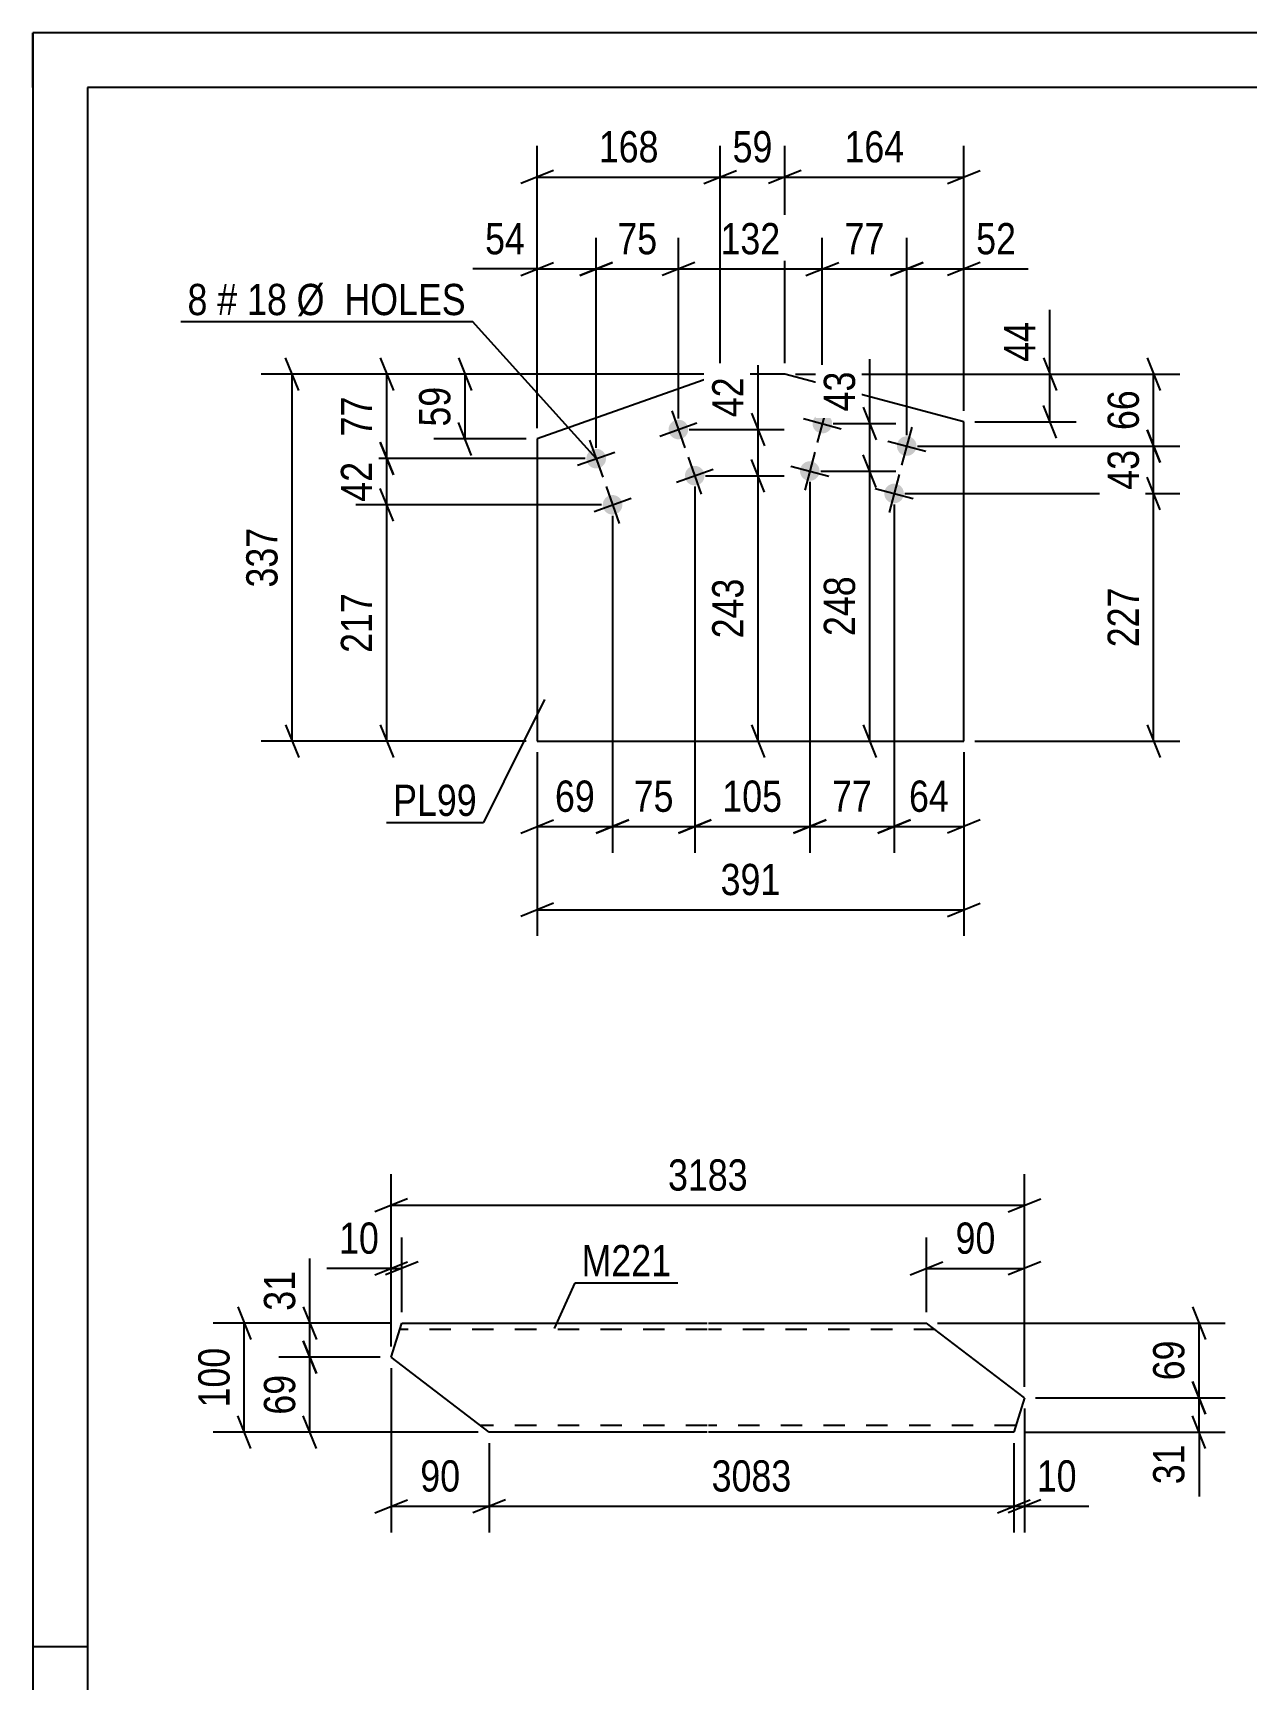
# Model space of a CAD drawing. Header units: millimetres. Extents: x 0 to 420, y 0 to 297.
# Drawn here: x 0 to 111.3, y 146 to 297 of the extents above; entities that cross this region are included whole.
import ezdxf

# ---------------------------------------------------------------- set-up
doc = ezdxf.new("R2010")
doc.units = ezdxf.units.MM
doc.linetypes.add('DXK_LINE_DOT2', pattern=[3.9198, 1.9599, -1.9599])
doc.styles.add('Arial Narrow', font='ARIALN.TTF', dxfattribs={"height": 0.2})

# ---------------------------------------------------------------- blocks, each defined once
blk = doc.blocks.new('Unknown-122572341-1115')
at = {"color": 5, "linetype": 'Continuous'}
for p, q in [((420, 297), (0, 297)), ((0, 297), (0, 0)), ((0, 292), (0, 297)), ((415, 292), (5, 292)), ((5, 292), (5, 5)), ((5, 149), (0, 149))]:
    blk.add_line(p, q, dxfattribs=at)
blk = doc.blocks.new('Part-122572341-1224 - 1206')
at = {"color": 2, "linetype": 'Continuous'}
for p, q in [((32.86, 175.54), (33.84, 178.68)), ((33.84, 178.68), (61.85, 178.68)), ((61.95, 178.68), (81.95, 178.68)), ((90.95, 171.83), (81.95, 178.68)), ((41.85, 168.68), (32.86, 175.54)), ((90.95, 171.83), (89.97, 168.68)), ((61.85, 168.68), (41.85, 168.68)), ((89.97, 168.68), (61.95, 168.68))]:
    blk.add_line(p, q, dxfattribs=at)
at = {"color": 7, "linetype": 'DXK_LINE_DOT2'}
for p, q in [((61.85, 178.08), (33.65, 178.08)), ((82.74, 178.08), (61.95, 178.08)), ((61.85, 169.28), (41.07, 169.28)), ((90.15, 169.28), (61.95, 169.28))]:
    blk.add_line(p, q, dxfattribs=at)
blk = doc.blocks.new('Bolt-122572341-2563 - 2529')
at = {"linetype": 'Continuous'}
for points in [[(73.27, 260.94, -1), (71.53, 261.4, -1)], [(81.01, 258.88, -1), (79.27, 259.34, -1)], [(72.12, 256.59, -1), (70.38, 257.05, -1)], [(79.85, 254.53, -1), (78.11, 254.99, -1)]]:
    blk.add_hatch(color=1, dxfattribs=at).paths.add_polyline_path(points)
at = {"color": 1, "linetype": 'Continuous'}
for p, q in [((72.87, 262.91), (71.94, 259.43)), ((70.66, 261.63), (74.14, 260.7)), ((80.6, 260.85), (79.67, 257.37)), ((71.71, 258.56), (70.79, 255.08)), ((78.4, 259.57), (81.88, 258.65)), ((69.51, 257.28), (72.99, 256.36)), ((77.24, 255.23), (80.72, 254.3)), ((79.44, 256.5), (78.52, 253.02))]:
    blk.add_line(p, q, dxfattribs=at)
blk = doc.blocks.new('Bolt-122572341-2568 - 2529')
at = {"linetype": 'Continuous'}
for points in [[(60.05, 260.93, -1), (58.35, 260.33, -1)], [(52.51, 258.26, -1), (50.81, 257.66, -1)], [(61.55, 256.69, -1), (59.85, 256.09, -1)], [(54.01, 254.02, -1), (52.31, 253.42, -1)]]:
    blk.add_hatch(color=1, dxfattribs=at).paths.add_polyline_path(points)
at = {"color": 1, "linetype": 'Continuous'}
for p, q in [((57.5, 260.03), (60.9, 261.23)), ((58.6, 262.33), (59.8, 258.94)), ((49.96, 257.36), (53.36, 258.56)), ((51.06, 259.66), (52.26, 256.26)), ((59.01, 255.79), (62.4, 256.99)), ((60.1, 258.09), (61.3, 254.69)), ((52.56, 255.41), (53.76, 252.02)), ((51.47, 253.12), (54.86, 254.32))]:
    blk.add_line(p, q, dxfattribs=at)
blk = doc.blocks.new('Part-122572341-2583 - 2529')
at = {"color": 2, "linetype": 'Continuous'}
for p, q in [((63.04, 265.71), (46.25, 259.76)), ((68.95, 265.71), (63.04, 265.71)), ((85.38, 261.34), (68.95, 265.71)), ((85.38, 232.05), (85.38, 261.34)), ((46.25, 259.76), (46.25, 232.05)), ((46.25, 232.05), (85.38, 232.05))]:
    blk.add_line(p, q, dxfattribs=at)
blk = doc.blocks.new('StraightDimension-122572341-1341 - 1206')
at = {"color": 7, "linetype": 'Continuous'}
for p, q in [((106.35, 173.33), (107.55, 170.33)), ((91.95, 171.83), (109.35, 171.83)), ((106.95, 168.68), (106.95, 171.83)), ((107.55, 167.18), (106.35, 170.18)), ((90.97, 168.68), (109.35, 168.68))]:
    blk.add_line(p, q, dxfattribs=at)
at = {"color": 0}
blk.add_wipeout([(106.2, 168.16), (102, 168.16), (102, 163.3), (106.2, 163.3)], dxfattribs=at)
at = {"color": 7, "linetype": 'Continuous'}
blk.add_line((106.95, 168.68), (106.95, 162.78), dxfattribs=at)
blk.add_line((106.95, 168.68), (106.95, 162.78), dxfattribs=at)
at = {"color": 3, "style": 'Arial Narrow'}
blk.add_text('31', height=2.863, rotation=90.0002, dxfattribs=at).set_placement((105.6, 163.9))
blk = doc.blocks.new('StraightDimension-122572341-1371 - 1206')
at = {"color": 7, "linetype": 'Continuous'}
for p, q in [((32.86, 176.54), (32.86, 186.54)), ((33.84, 179.68), (33.84, 186.54)), ((31.36, 183.09), (34.36, 184.29)), ((35.34, 184.29), (32.34, 183.09)), ((32.86, 183.69), (33.84, 183.69))]:
    blk.add_line(p, q, dxfattribs=at)
at = {"color": 0}
blk.add_wipeout([(32.33, 184.44), (32.33, 188.64), (27.48, 188.64), (27.48, 184.44)], dxfattribs=at)
at = {"color": 7, "linetype": 'Continuous'}
blk.add_line((32.86, 183.69), (26.95, 183.69), dxfattribs=at)
blk.add_line((32.86, 183.69), (26.95, 183.69), dxfattribs=at)
at = {"color": 3, "style": 'Arial Narrow'}
blk.add_text('10', height=2.863, dxfattribs=at).set_placement((28.08, 185.04))
blk = doc.blocks.new('StraightDimension-122572341-1228 - 1206')
at = {"color": 7, "linetype": 'Continuous'}
for p, q in [((32.86, 176.54), (32.86, 192.33)), ((90.95, 172.83), (90.95, 192.33)), ((34.36, 190.08), (31.36, 188.88)), ((32.86, 189.48), (90.95, 189.48)), ((89.45, 188.88), (92.45, 190.08))]:
    blk.add_line(p, q, dxfattribs=at)
at = {"color": 0}
blk.add_wipeout([(66.16, 190.23), (66.16, 194.43), (57.65, 194.43), (57.65, 190.23)], dxfattribs=at)
at = {"color": 3, "style": 'Arial Narrow'}
blk.add_text('3183', height=2.863, dxfattribs=at).set_placement((58.25, 190.83))
blk = doc.blocks.new('StraightDimension-122572341-1265 - 1206')
at = {"color": 7, "linetype": 'Continuous'}
for p, q in [((24.8, 177.04), (26, 174.04)), ((31.86, 175.54), (22.55, 175.54)), ((25.4, 168.68), (25.4, 175.54)), ((26, 167.18), (24.8, 170.18)), ((40.85, 168.68), (22.55, 168.68))]:
    blk.add_line(p, q, dxfattribs=at)
at = {"color": 0}
blk.add_wipeout([(24.65, 174.54), (20.45, 174.54), (20.45, 169.68), (24.65, 169.68)], dxfattribs=at)
at = {"color": 3, "style": 'Arial Narrow'}
blk.add_text('69', height=2.863, rotation=90.0002, dxfattribs=at).set_placement((24.05, 170.28))
blk = doc.blocks.new('StraightDimension-122572341-1286 - 1206')
at = {"color": 7, "linetype": 'Continuous'}
for p, q in [((24.8, 180.18), (26, 177.18)), ((32.84, 178.68), (22.55, 178.68)), ((25.4, 175.54), (25.4, 178.68)), ((26, 174.04), (24.8, 177.04)), ((31.86, 175.54), (22.55, 175.54))]:
    blk.add_line(p, q, dxfattribs=at)
at = {"color": 0}
blk.add_wipeout([(24.65, 184.06), (20.45, 184.06), (20.45, 179.21), (24.65, 179.21)], dxfattribs=at)
at = {"color": 7, "linetype": 'Continuous'}
blk.add_line((25.4, 178.68), (25.4, 184.59), dxfattribs=at)
blk.add_line((25.4, 178.68), (25.4, 184.59), dxfattribs=at)
at = {"color": 3, "style": 'Arial Narrow'}
blk.add_text('31', height=2.863, rotation=90.0002, dxfattribs=at).set_placement((24.05, 179.81))
blk = doc.blocks.new('StraightDimension-122572341-1313 - 1206')
at = {"color": 7, "linetype": 'Continuous'}
for p, q in [((106.35, 180.18), (107.55, 177.18)), ((82.95, 178.68), (109.35, 178.68)), ((106.95, 171.83), (106.95, 178.68)), ((107.55, 170.33), (106.35, 173.33)), ((91.95, 171.83), (109.35, 171.83))]:
    blk.add_line(p, q, dxfattribs=at)
at = {"color": 0}
blk.add_wipeout([(106.2, 177.68), (102, 177.68), (102, 172.83), (106.2, 172.83)], dxfattribs=at)
at = {"color": 3, "style": 'Arial Narrow'}
blk.add_text('69', height=2.863, rotation=90.0002, dxfattribs=at).set_placement((105.6, 173.43))
blk = doc.blocks.new('StraightDimension-122572341-1398 - 1206')
at = {"color": 7, "linetype": 'Continuous'}
for p, q in [((81.95, 179.68), (81.95, 186.54)), ((90.95, 172.83), (90.95, 186.54)), ((80.45, 183.09), (83.45, 184.29)), ((92.45, 184.29), (89.45, 183.09)), ((81.95, 183.69), (90.95, 183.69))]:
    blk.add_line(p, q, dxfattribs=at)
at = {"color": 0}
blk.add_wipeout([(88.88, 184.44), (88.88, 188.64), (84.02, 188.64), (84.02, 184.44)], dxfattribs=at)
at = {"color": 3, "style": 'Arial Narrow'}
blk.add_text('90', height=2.863, dxfattribs=at).set_placement((84.62, 185.04))
blk = doc.blocks.new('StraightDimension-122572341-1423 - 1206')
at = {"color": 7, "linetype": 'Continuous'}
for p, q in [((90.95, 170.83), (90.95, 159.48)), ((89.97, 167.68), (89.97, 159.48)), ((88.47, 161.28), (91.47, 162.48)), ((92.45, 162.48), (89.45, 161.28)), ((89.97, 161.88), (90.95, 161.88))]:
    blk.add_line(p, q, dxfattribs=at)
at = {"color": 0}
blk.add_wipeout([(96.33, 162.63), (96.33, 166.83), (91.47, 166.83), (91.47, 162.63)], dxfattribs=at)
at = {"color": 7, "linetype": 'Continuous'}
blk.add_line((90.95, 161.88), (96.85, 161.88), dxfattribs=at)
blk.add_line((90.95, 161.88), (96.85, 161.88), dxfattribs=at)
at = {"color": 3, "style": 'Arial Narrow'}
blk.add_text('10', height=2.863, dxfattribs=at).set_placement((92.07, 163.23))
blk = doc.blocks.new('StraightDimension-122572341-1451 - 1206')
at = {"color": 7, "linetype": 'Continuous'}
for p, q in [((41.85, 167.68), (41.85, 159.48)), ((89.97, 167.68), (89.97, 159.48)), ((43.35, 162.48), (40.35, 161.28)), ((41.85, 161.88), (89.97, 161.88)), ((88.47, 161.28), (91.47, 162.48))]:
    blk.add_line(p, q, dxfattribs=at)
at = {"color": 0}
blk.add_wipeout([(70.17, 162.63), (70.17, 166.83), (61.65, 166.83), (61.65, 162.63)], dxfattribs=at)
at = {"color": 3, "style": 'Arial Narrow'}
blk.add_text('3083', height=2.863, dxfattribs=at).set_placement((62.25, 163.23))
blk = doc.blocks.new('StraightDimension-122572341-1472 - 1206')
at = {"color": 7, "linetype": 'Continuous'}
for p, q in [((32.86, 174.54), (32.86, 159.48)), ((41.85, 167.68), (41.85, 159.48)), ((31.36, 161.28), (34.36, 162.48)), ((32.86, 161.88), (41.85, 161.88)), ((43.35, 162.48), (40.35, 161.28))]:
    blk.add_line(p, q, dxfattribs=at)
at = {"color": 0}
blk.add_wipeout([(39.78, 162.63), (39.78, 166.83), (34.93, 166.83), (34.93, 162.63)], dxfattribs=at)
at = {"color": 3, "style": 'Arial Narrow'}
blk.add_text('90', height=2.863, dxfattribs=at).set_placement((35.53, 163.23))
blk = doc.blocks.new('StraightDimension-122572341-1491 - 1206')
at = {"color": 7, "linetype": 'Continuous'}
for p, q in [((18.78, 180.18), (19.98, 177.18)), ((32.84, 178.68), (16.53, 178.68)), ((19.38, 168.68), (19.38, 178.68)), ((19.98, 167.18), (18.78, 170.18)), ((40.85, 168.68), (16.53, 168.68))]:
    blk.add_line(p, q, dxfattribs=at)
at = {"color": 0}
blk.add_wipeout([(18.63, 177.02), (14.43, 177.02), (14.43, 170.34), (18.63, 170.34)], dxfattribs=at)
at = {"color": 3, "style": 'Arial Narrow'}
blk.add_text('100', height=2.863, rotation=90.0002, dxfattribs=at).set_placement((18.03, 170.94))
blk = doc.blocks.new('StraightDimension-122572341-2594 - 2529')
at = {"color": 7, "linetype": 'Continuous'}
for p, q in [((103.38, 253.26), (102.18, 256.26)), ((79.98, 254.76), (105.18, 254.76)), ((102.78, 232.05), (102.78, 254.76)), ((102.18, 233.55), (103.38, 230.55)), ((86.38, 232.05), (105.18, 232.05))]:
    blk.add_line(p, q, dxfattribs=at)
at = {"color": 0}
blk.add_wipeout([(102.03, 246.75), (97.83, 246.75), (97.83, 240.06), (102.03, 240.06)], dxfattribs=at)
at = {"color": 3, "style": 'Arial Narrow'}
blk.add_text('227', height=2.863, rotation=90.0002, dxfattribs=at).set_placement((101.43, 240.66))
blk = doc.blocks.new('StraightDimension-122572341-2600 - 2529')
at = {"color": 7, "linetype": 'Continuous'}
for p, q in [((102.18, 260.61), (103.38, 257.61)), ((81.14, 259.11), (105.18, 259.11)), ((102.78, 254.76), (102.78, 259.11)), ((103.38, 253.26), (102.18, 256.26)), ((79.98, 254.76), (105.18, 254.76))]:
    blk.add_line(p, q, dxfattribs=at)
at = {"color": 0}
blk.add_wipeout([(102.03, 259.37), (97.83, 259.37), (97.83, 254.51), (102.03, 254.51)], dxfattribs=at)
at = {"color": 3, "style": 'Arial Narrow'}
blk.add_text('43', height=2.863, rotation=90.0002, dxfattribs=at).set_placement((101.43, 255.11))
blk = doc.blocks.new('StraightDimension-122572341-2760 - 2529')
at = {"color": 7, "linetype": 'Continuous'}
for p, q in [((60.7, 255.39), (60.7, 221.82)), ((53.16, 252.72), (53.16, 221.82)), ((51.66, 223.62), (54.66, 224.82)), ((53.16, 224.22), (60.7, 224.22)), ((62.2, 224.82), (59.2, 223.62))]:
    blk.add_line(p, q, dxfattribs=at)
at = {"color": 0}
blk.add_wipeout([(59.36, 224.97), (59.36, 229.17), (54.5, 229.17), (54.5, 224.97)], dxfattribs=at)
at = {"color": 3, "style": 'Arial Narrow'}
blk.add_text('75', height=2.863, dxfattribs=at).set_placement((55.1, 225.57))
blk = doc.blocks.new('StraightDimension-122572341-2585 - 2529')
at = {"color": 7, "linetype": 'Continuous'}
for p, q in [((24.38, 264.21), (23.18, 267.21)), ((62.04, 265.71), (20.93, 265.71)), ((23.78, 232.05), (23.78, 265.71)), ((23.18, 233.55), (24.38, 230.55)), ((45.25, 232.05), (20.93, 232.05))]:
    blk.add_line(p, q, dxfattribs=at)
at = {"color": 0}
blk.add_wipeout([(23.03, 252.22), (18.83, 252.22), (18.83, 245.54), (23.03, 245.54)], dxfattribs=at)
at = {"color": 3, "style": 'Arial Narrow'}
blk.add_text('337', height=2.863, rotation=90.0002, dxfattribs=at).set_placement((22.43, 246.14))
blk = doc.blocks.new('StraightDimension-122572341-2608 - 2529')
at = {"color": 7, "linetype": 'Continuous'}
for p, q in [((102.18, 267.21), (103.38, 264.21)), ((69.95, 265.71), (105.18, 265.71)), ((102.78, 259.11), (102.78, 265.71)), ((103.38, 257.61), (102.18, 260.61)), ((81.14, 259.11), (105.18, 259.11))]:
    blk.add_line(p, q, dxfattribs=at)
at = {"color": 0}
blk.add_wipeout([(102.03, 264.84), (97.83, 264.84), (97.83, 259.98), (102.03, 259.98)], dxfattribs=at)
at = {"color": 3, "style": 'Arial Narrow'}
blk.add_text('66', height=2.863, rotation=90.0002, dxfattribs=at).set_placement((101.43, 260.58))
blk = doc.blocks.new('StraightDimension-122572341-2817 - 2529')
at = {"color": 7, "linetype": 'Continuous'}
for p, q in [((77.35, 255.32), (76.15, 258.32)), ((72.25, 256.82), (79.15, 256.82)), ((76.75, 232.05), (76.75, 256.82)), ((76.15, 233.55), (77.35, 230.55)), ((72.25, 232.05), (79.15, 232.05))]:
    blk.add_line(p, q, dxfattribs=at)
at = {"color": 0}
blk.add_wipeout([(76, 247.78), (71.8, 247.78), (71.8, 241.09), (76, 241.09)], dxfattribs=at)
at = {"color": 3, "style": 'Arial Narrow'}
blk.add_text('248', height=2.863, rotation=90.0002, dxfattribs=at).set_placement((75.4, 241.69))
blk = doc.blocks.new('StraightDimension-122572341-2746 - 2529')
at = {"color": 7, "linetype": 'Continuous'}
for p, q in [((71.25, 255.82), (71.25, 221.82)), ((78.98, 253.76), (78.98, 221.82)), ((69.75, 223.62), (72.75, 224.82)), ((71.25, 224.22), (78.98, 224.22)), ((80.48, 224.82), (77.48, 223.62))]:
    blk.add_line(p, q, dxfattribs=at)
at = {"color": 0}
blk.add_wipeout([(77.54, 224.97), (77.54, 229.17), (72.69, 229.17), (72.69, 224.97)], dxfattribs=at)
at = {"color": 3, "style": 'Arial Narrow'}
blk.add_text('77', height=2.863, dxfattribs=at).set_placement((73.29, 225.57))
blk = doc.blocks.new('StraightDimension-122572341-2618 - 2529')
at = {"color": 7, "linetype": 'Continuous'}
for p, q in [((31.86, 267.21), (33.06, 264.21)), ((62.04, 265.71), (29.61, 265.71)), ((32.46, 257.96), (32.46, 265.71)), ((33.06, 256.46), (31.86, 259.46)), ((50.66, 257.96), (29.61, 257.96))]:
    blk.add_line(p, q, dxfattribs=at)
at = {"color": 0}
blk.add_wipeout([(31.71, 264.26), (27.51, 264.26), (27.51, 259.4), (31.71, 259.4)], dxfattribs=at)
at = {"color": 3, "style": 'Arial Narrow'}
blk.add_text('77', height=2.863, rotation=90.0002, dxfattribs=at).set_placement((31.11, 260))
blk = doc.blocks.new('StraightDimension-122572341-2754 - 2529')
at = {"color": 7, "linetype": 'Continuous'}
for p, q in [((78.98, 253.76), (78.98, 221.82)), ((85.38, 231.05), (85.38, 221.82)), ((77.48, 223.62), (80.48, 224.82)), ((78.98, 224.22), (85.38, 224.22)), ((86.88, 224.82), (83.88, 223.62))]:
    blk.add_line(p, q, dxfattribs=at)
at = {"color": 0}
blk.add_wipeout([(84.61, 224.97), (84.61, 229.17), (79.75, 229.17), (79.75, 224.97)], dxfattribs=at)
at = {"color": 3, "style": 'Arial Narrow'}
blk.add_text('64', height=2.863, dxfattribs=at).set_placement((80.35, 225.57))
blk = doc.blocks.new('StraightDimension-122572341-2626 - 2529')
at = {"color": 7, "linetype": 'Continuous'}
for p, q in [((31.86, 259.46), (33.06, 256.46)), ((50.66, 257.96), (29.61, 257.96)), ((32.46, 253.72), (32.46, 257.96)), ((33.06, 252.22), (31.86, 255.22)), ((52.16, 253.72), (29.61, 253.72))]:
    blk.add_line(p, q, dxfattribs=at)
at = {"color": 0}
blk.add_wipeout([(31.71, 258.27), (27.51, 258.27), (27.51, 253.41), (31.71, 253.41)], dxfattribs=at)
at = {"color": 3, "style": 'Arial Narrow'}
blk.add_text('42', height=2.863, rotation=90.0002, dxfattribs=at).set_placement((31.11, 254.01))
blk = doc.blocks.new('StraightDimension-122572341-2634 - 2529')
at = {"color": 7, "linetype": 'Continuous'}
for p, q in [((33.06, 252.22), (31.86, 255.22)), ((52.16, 253.72), (29.61, 253.72)), ((32.46, 232.05), (32.46, 253.72)), ((31.86, 233.55), (33.06, 230.55)), ((45.25, 232.05), (29.61, 232.05))]:
    blk.add_line(p, q, dxfattribs=at)
at = {"color": 0}
blk.add_wipeout([(31.71, 246.23), (27.51, 246.23), (27.51, 239.54), (31.71, 239.54)], dxfattribs=at)
at = {"color": 3, "style": 'Arial Narrow'}
blk.add_text('217', height=2.863, rotation=90.0002, dxfattribs=at).set_placement((31.11, 240.14))
blk = doc.blocks.new('StraightDimension-122572341-2641 - 2529')
at = {"color": 7, "linetype": 'Continuous'}
for p, q in [((80.14, 260.11), (80.14, 278.2)), ((85.38, 262.34), (85.38, 278.2)), ((78.64, 274.75), (81.64, 275.95)), ((80.14, 275.35), (85.38, 275.35)), ((86.88, 275.95), (83.88, 274.75))]:
    blk.add_line(p, q, dxfattribs=at)
at = {"color": 0}
blk.add_wipeout([(90.77, 276.1), (90.77, 280.3), (85.91, 280.3), (85.91, 276.1)], dxfattribs=at)
at = {"color": 7, "linetype": 'Continuous'}
blk.add_line((85.38, 275.35), (91.29, 275.35), dxfattribs=at)
blk.add_line((85.38, 275.35), (91.29, 275.35), dxfattribs=at)
at = {"color": 3, "style": 'Arial Narrow'}
blk.add_text('52', height=2.863, dxfattribs=at).set_placement((86.51, 276.7))
blk = doc.blocks.new('StraightDimension-122572341-2715 - 2529')
at = {"color": 7, "linetype": 'Continuous'}
for p, q in [((68.95, 266.71), (68.95, 286.63)), ((85.38, 262.34), (85.38, 286.63)), ((70.45, 284.38), (67.45, 283.18)), ((83.88, 283.18), (86.88, 284.38)), ((68.95, 283.78), (85.38, 283.78))]:
    blk.add_line(p, q, dxfattribs=at)
at = {"color": 0}
blk.add_wipeout([(80.51, 284.53), (80.51, 288.73), (73.83, 288.73), (73.83, 284.53)], dxfattribs=at)
at = {"color": 3, "style": 'Arial Narrow'}
blk.add_text('164', height=2.863, dxfattribs=at).set_placement((74.43, 285.13))
blk = doc.blocks.new('StraightDimension-122572341-2651 - 2529')
at = {"color": 7, "linetype": 'Continuous'}
for p, q in [((72.4, 262.17), (72.4, 278.2)), ((80.14, 260.11), (80.14, 278.2)), ((70.9, 274.75), (73.9, 275.95)), ((72.4, 275.35), (80.14, 275.35)), ((81.64, 275.95), (78.64, 274.75))]:
    blk.add_line(p, q, dxfattribs=at)
at = {"color": 0}
blk.add_wipeout([(78.7, 276.1), (78.7, 280.3), (73.84, 280.3), (73.84, 276.1)], dxfattribs=at)
at = {"color": 3, "style": 'Arial Narrow'}
blk.add_text('77', height=2.863, dxfattribs=at).set_placement((74.44, 276.7))
blk = doc.blocks.new('StraightDimension-122572341-2725 - 2529')
at = {"color": 7, "linetype": 'Continuous'}
for p, q in [((63.04, 266.71), (63.04, 286.63)), ((68.95, 266.71), (68.95, 286.63)), ((61.54, 283.18), (64.54, 284.38)), ((70.45, 284.38), (67.45, 283.18)), ((63.04, 283.78), (68.95, 283.78))]:
    blk.add_line(p, q, dxfattribs=at)
at = {"color": 0}
blk.add_wipeout([(68.42, 284.53), (68.42, 288.73), (63.57, 288.73), (63.57, 284.53)], dxfattribs=at)
at = {"color": 3, "style": 'Arial Narrow'}
blk.add_text('59', height=2.863, dxfattribs=at).set_placement((64.17, 285.13))
blk = doc.blocks.new('StraightDimension-122572341-2661 - 2529')
at = {"color": 7, "linetype": 'Continuous'}
for p, q in [((59.2, 261.63), (59.2, 278.2)), ((72.4, 262.17), (72.4, 278.2)), ((60.7, 275.95), (57.7, 274.75)), ((59.2, 275.35), (72.4, 275.35)), ((70.9, 274.75), (73.9, 275.95))]:
    blk.add_line(p, q, dxfattribs=at)
at = {"color": 0}
blk.add_wipeout([(69.14, 276.1), (69.14, 280.3), (62.46, 280.3), (62.46, 276.1)], dxfattribs=at)
at = {"color": 3, "style": 'Arial Narrow'}
blk.add_text('132', height=2.863, dxfattribs=at).set_placement((63.06, 276.7))
blk = doc.blocks.new('StraightDimension-122572341-2735 - 2529')
at = {"color": 7, "linetype": 'Continuous'}
for p, q in [((46.25, 260.76), (46.25, 286.63)), ((63.04, 266.71), (63.04, 286.63)), ((47.75, 284.38), (44.75, 283.18)), ((61.54, 283.18), (64.54, 284.38)), ((46.25, 283.78), (63.04, 283.78))]:
    blk.add_line(p, q, dxfattribs=at)
at = {"color": 0}
blk.add_wipeout([(57.98, 284.53), (57.98, 288.73), (51.3, 288.73), (51.3, 284.53)], dxfattribs=at)
at = {"color": 3, "style": 'Arial Narrow'}
blk.add_text('168', height=2.863, dxfattribs=at).set_placement((51.9, 285.13))
blk = doc.blocks.new('StraightDimension-122572341-2671 - 2529')
at = {"color": 7, "linetype": 'Continuous'}
for p, q in [((51.66, 258.96), (51.66, 278.2)), ((59.2, 261.63), (59.2, 278.2)), ((50.16, 274.75), (53.16, 275.95)), ((51.66, 275.35), (59.2, 275.35)), ((60.7, 275.95), (57.7, 274.75))]:
    blk.add_line(p, q, dxfattribs=at)
at = {"color": 0}
blk.add_wipeout([(57.86, 276.1), (57.86, 280.3), (53, 280.3), (53, 276.1)], dxfattribs=at)
at = {"color": 3, "style": 'Arial Narrow'}
blk.add_text('75', height=2.863, dxfattribs=at).set_placement((53.6, 276.7))
blk = doc.blocks.new('StraightDimension-122572341-2681 - 2529')
at = {"color": 7, "linetype": 'Continuous'}
for p, q in [((46.25, 260.76), (46.25, 278.2)), ((51.66, 258.96), (51.66, 278.2)), ((44.75, 274.75), (47.75, 275.95)), ((46.25, 275.35), (51.66, 275.35)), ((53.16, 275.95), (50.16, 274.75))]:
    blk.add_line(p, q, dxfattribs=at)
at = {"color": 0}
blk.add_wipeout([(45.72, 276.1), (45.72, 280.3), (40.87, 280.3), (40.87, 276.1)], dxfattribs=at)
at = {"color": 7, "linetype": 'Continuous'}
blk.add_line((46.25, 275.35), (40.34, 275.35), dxfattribs=at)
blk.add_line((46.25, 275.35), (40.34, 275.35), dxfattribs=at)
at = {"color": 3, "style": 'Arial Narrow'}
blk.add_text('54', height=2.863, dxfattribs=at).set_placement((41.47, 276.7))
blk = doc.blocks.new('StraightDimension-122572341-2692 - 2529')
at = {"color": 7, "linetype": 'Continuous'}
for p, q in [((39.03, 267.21), (40.23, 264.21)), ((62.04, 265.71), (36.78, 265.71)), ((39.63, 259.76), (39.63, 265.71)), ((40.23, 258.26), (39.03, 261.26)), ((45.25, 259.76), (36.78, 259.76))]:
    blk.add_line(p, q, dxfattribs=at)
at = {"color": 0}
blk.add_wipeout([(38.88, 265.16), (34.68, 265.16), (34.68, 260.3), (38.88, 260.3)], dxfattribs=at)
at = {"color": 3, "style": 'Arial Narrow'}
blk.add_text('59', height=2.863, rotation=90.0002, dxfattribs=at).set_placement((38.28, 260.9))
blk = doc.blocks.new('StraightDimension-122572341-2701 - 2529')
at = {"color": 7, "linetype": 'Continuous'}
for p, q in [((92.68, 267.21), (93.88, 264.21)), ((69.95, 265.71), (95.68, 265.71)), ((93.28, 261.34), (93.28, 265.71)), ((93.88, 259.84), (92.68, 262.84)), ((86.38, 261.34), (95.68, 261.34))]:
    blk.add_line(p, q, dxfattribs=at)
at = {"color": 0}
blk.add_wipeout([(92.53, 271.09), (88.33, 271.09), (88.33, 266.23), (92.53, 266.23)], dxfattribs=at)
at = {"color": 7, "linetype": 'Continuous'}
blk.add_line((93.28, 265.71), (93.28, 271.61), dxfattribs=at)
blk.add_line((93.28, 265.71), (93.28, 271.61), dxfattribs=at)
at = {"color": 3, "style": 'Arial Narrow'}
blk.add_text('44', height=2.863, rotation=90.0002, dxfattribs=at).set_placement((91.93, 266.83))
blk = doc.blocks.new('StraightDimension-122572341-2710 - 2529')
at = {"color": 7, "linetype": 'Continuous'}
for p, q in [((46.25, 231.05), (46.25, 214.18)), ((85.38, 231.05), (85.38, 214.18)), ((47.75, 217.18), (44.75, 215.98)), ((46.25, 216.58), (85.38, 216.58)), ((83.88, 215.98), (86.88, 217.18))]:
    blk.add_line(p, q, dxfattribs=at)
at = {"color": 0}
blk.add_wipeout([(69.16, 217.33), (69.16, 221.53), (62.47, 221.53), (62.47, 217.33)], dxfattribs=at)
at = {"color": 3, "style": 'Arial Narrow'}
blk.add_text('391', height=2.863, dxfattribs=at).set_placement((63.07, 217.93))
blk = doc.blocks.new('StraightDimension-122572341-2768 - 2529')
at = {"color": 7, "linetype": 'Continuous'}
for p, q in [((60.7, 255.39), (60.7, 221.82)), ((71.25, 255.82), (71.25, 221.82)), ((59.2, 223.62), (62.2, 224.82)), ((60.7, 224.22), (71.25, 224.22)), ((72.75, 224.82), (69.75, 223.62))]:
    blk.add_line(p, q, dxfattribs=at)
at = {"color": 0}
blk.add_wipeout([(69.32, 224.97), (69.32, 229.17), (62.63, 229.17), (62.63, 224.97)], dxfattribs=at)
at = {"color": 3, "style": 'Arial Narrow'}
blk.add_text('105', height=2.863, dxfattribs=at).set_placement((63.23, 225.57))
blk = doc.blocks.new('StraightDimension-122572341-2776 - 2529')
at = {"color": 7, "linetype": 'Continuous'}
for p, q in [((53.16, 252.72), (53.16, 221.82)), ((46.25, 231.05), (46.25, 221.82)), ((44.75, 223.62), (47.75, 224.82)), ((46.25, 224.22), (53.16, 224.22)), ((54.66, 224.82), (51.66, 223.62))]:
    blk.add_line(p, q, dxfattribs=at)
at = {"color": 0}
blk.add_wipeout([(52.13, 224.97), (52.13, 229.17), (47.28, 229.17), (47.28, 224.97)], dxfattribs=at)
at = {"color": 3, "style": 'Arial Narrow'}
blk.add_text('69', height=2.863, dxfattribs=at).set_placement((47.88, 225.57))
blk = doc.blocks.new('StraightDimension-122572341-2783 - 2529')
at = {"color": 7, "linetype": 'Continuous'}
for p, q in [((65.91, 262.13), (67.11, 259.13)), ((60.2, 260.63), (68.91, 260.63)), ((66.51, 256.39), (66.51, 260.63)), ((67.11, 254.89), (65.91, 257.89)), ((61.7, 256.39), (68.91, 256.39))]:
    blk.add_line(p, q, dxfattribs=at)
at = {"color": 0}
blk.add_wipeout([(65.76, 266.01), (61.56, 266.01), (61.56, 261.16), (65.76, 261.16)], dxfattribs=at)
at = {"color": 7, "linetype": 'Continuous'}
blk.add_line((66.51, 260.63), (66.51, 266.54), dxfattribs=at)
blk.add_line((66.51, 260.63), (66.51, 266.54), dxfattribs=at)
at = {"color": 3, "style": 'Arial Narrow'}
blk.add_text('42', height=2.863, rotation=90.0002, dxfattribs=at).set_placement((65.16, 261.76))
blk = doc.blocks.new('StraightDimension-122572341-2793 - 2529')
at = {"color": 7, "linetype": 'Continuous'}
for p, q in [((67.11, 254.89), (65.91, 257.89)), ((61.7, 256.39), (68.91, 256.39)), ((66.51, 232.05), (66.51, 256.39)), ((65.91, 233.55), (67.11, 230.55)), ((61.7, 232.05), (68.91, 232.05))]:
    blk.add_line(p, q, dxfattribs=at)
at = {"color": 0}
blk.add_wipeout([(65.76, 247.56), (61.56, 247.56), (61.56, 240.88), (65.76, 240.88)], dxfattribs=at)
at = {"color": 3, "style": 'Arial Narrow'}
blk.add_text('243', height=2.863, rotation=90.0002, dxfattribs=at).set_placement((65.16, 241.48))
blk = doc.blocks.new('StraightDimension-122572341-2807 - 2529')
at = {"color": 7, "linetype": 'Continuous'}
for p, q in [((76.15, 262.67), (77.35, 259.67)), ((73.4, 261.17), (79.15, 261.17)), ((76.75, 256.82), (76.75, 261.17)), ((77.35, 255.32), (76.15, 258.32)), ((72.25, 256.82), (79.15, 256.82))]:
    blk.add_line(p, q, dxfattribs=at)
at = {"color": 0}
blk.add_wipeout([(76, 266.55), (71.8, 266.55), (71.8, 261.69), (76, 261.69)], dxfattribs=at)
at = {"color": 7, "linetype": 'Continuous'}
blk.add_line((76.75, 261.17), (76.75, 267.07), dxfattribs=at)
blk.add_line((76.75, 261.17), (76.75, 267.07), dxfattribs=at)
at = {"color": 3, "style": 'Arial Narrow'}
blk.add_text('43', height=2.863, rotation=90.0002, dxfattribs=at).set_placement((75.4, 262.29))
blk = doc.blocks.new('Mark-122572341-1219 - 1206')
at = {"color": 0}
blk.add_wipeout([(58.55, 182.98), (58.55, 185.98), (50.32, 185.98), (50.32, 182.98)], dxfattribs=at)
blk.add_wipeout([(58.55, 182.98), (58.55, 185.98), (50.32, 185.98), (50.32, 182.98)], dxfattribs=at)
at = {"color": 30, "linetype": 'Continuous'}
for p, q in [((47.83, 178.17), (49.72, 182.38)), ((49.72, 182.38), (59.15, 182.38))]:
    blk.add_line(p, q, dxfattribs=at)
at = {"color": 3, "style": 'Arial Narrow'}
blk.add_text('M221', height=2.863, dxfattribs=at).set_placement((50.32, 182.98))
blk = doc.blocks.new('Mark-122572341-2579 - 2529')
at = {"color": 0}
blk.add_wipeout([(40.72, 225.19), (40.72, 228.19), (33.04, 228.19), (33.04, 225.19)], dxfattribs=at)
blk.add_wipeout([(40.72, 225.19), (40.72, 228.19), (33.04, 228.19), (33.04, 225.19)], dxfattribs=at)
at = {"color": 30, "linetype": 'Continuous'}
for p in [(46.91, 235.86), (32.44, 224.59)]:
    blk.add_line(p, (41.32, 224.59), dxfattribs=at)
at = {"color": 3, "style": 'Arial Narrow'}
blk.add_text('PL99', height=2.863, dxfattribs=at).set_placement((33.04, 225.19))
blk = doc.blocks.new('MarkSet-122572341-2858 - 2529')
at = {"color": 0}
for points in [[(16.01, 271.12), (16.01, 274.12), (14.18, 274.12), (14.18, 271.12)], [(18.74, 271.12), (18.74, 274.12), (16.91, 274.12), (16.91, 271.12)], [(23.29, 271.12), (23.29, 274.12), (19.64, 274.12), (19.64, 271.12)], [(39.72, 271.12), (39.72, 274.12), (24.19, 274.12), (24.19, 271.12)]]:
    blk.add_wipeout(points, dxfattribs=at)
for points in [[(16.01, 271.12), (16.01, 274.12), (14.18, 274.12), (14.18, 271.12)], [(18.74, 271.12), (18.74, 274.12), (16.91, 274.12), (16.91, 271.12)], [(23.29, 271.12), (23.29, 274.12), (19.64, 274.12), (19.64, 271.12)], [(39.72, 271.12), (39.72, 274.12), (24.19, 274.12), (24.19, 271.12)]]:
    blk.add_wipeout(points, dxfattribs=at)
at = {"color": 7, "linetype": 'Continuous'}
for p in [(13.58, 270.52), (51.66, 257.96)]:
    blk.add_line(p, (40.32, 270.52), dxfattribs=at)
at = {"color": 3, "style": 'Arial Narrow'}
for s, height, p in [('8', 2.86, (14.18, 271.12)), ('#', 2.86, (16.91, 271.12)), ('18', 2.863, (19.64, 271.12)), ('Ø  HOLES', 2.863, (24.19, 271.12))]:
    blk.add_text(s, height=height, dxfattribs=at).set_placement(p)

msp = doc.modelspace()

# ---------------------------------------------------------------- block references
for name in ['Unknown-122572341-1115', 'Part-122572341-2583 - 2529', 'Bolt-122572341-2563 - 2529', 'Bolt-122572341-2568 - 2529', 'Part-122572341-1224 - 1206']:
    msp.add_blockref(name, (0, 0))

# ---------------------------------------------------------------- next in the draw order: block references
for name in ['StraightDimension-122572341-2760 - 2529', 'StraightDimension-122572341-2594 - 2529', 'StraightDimension-122572341-1371 - 1206', 'StraightDimension-122572341-1341 - 1206']:
    msp.add_blockref(name, (0, 0))

# ---------------------------------------------------------------- next in the draw order: block references
for name in ['StraightDimension-122572341-2585 - 2529', 'StraightDimension-122572341-2600 - 2529', 'StraightDimension-122572341-1228 - 1206']:
    msp.add_blockref(name, (0, 0))

# ---------------------------------------------------------------- next in the draw order: block references
for name in ['StraightDimension-122572341-2618 - 2529', 'StraightDimension-122572341-2608 - 2529', 'Mark-122572341-1219 - 1206', 'StraightDimension-122572341-1313 - 1206', 'StraightDimension-122572341-1265 - 1206']:
    msp.add_blockref(name, (0, 0))

# ---------------------------------------------------------------- next in the draw order: block references
for name in ['StraightDimension-122572341-2641 - 2529', 'StraightDimension-122572341-2626 - 2529', 'StraightDimension-122572341-2817 - 2529', 'StraightDimension-122572341-1398 - 1206', 'StraightDimension-122572341-1286 - 1206', 'StraightDimension-122572341-1423 - 1206']:
    msp.add_blockref(name, (0, 0))

# ---------------------------------------------------------------- next in the draw order: block references
for name in ['StraightDimension-122572341-2715 - 2529', 'StraightDimension-122572341-2634 - 2529', 'StraightDimension-122572341-2746 - 2529', 'StraightDimension-122572341-1451 - 1206']:
    msp.add_blockref(name, (0, 0))

# ---------------------------------------------------------------- next in the draw order: block references
for name in ['StraightDimension-122572341-2651 - 2529', 'StraightDimension-122572341-2754 - 2529', 'StraightDimension-122572341-1472 - 1206']:
    msp.add_blockref(name, (0, 0))

# ---------------------------------------------------------------- next in the draw order: block references
for name in ['StraightDimension-122572341-2725 - 2529', 'StraightDimension-122572341-2710 - 2529', 'StraightDimension-122572341-1491 - 1206']:
    msp.add_blockref(name, (0, 0))

# ---------------------------------------------------------------- next in the draw order: block references
for name in ['StraightDimension-122572341-2661 - 2529', 'StraightDimension-122572341-2768 - 2529', 'StraightDimension-122572341-2776 - 2529']:
    msp.add_blockref(name, (0, 0))

# ---------------------------------------------------------------- next in the draw order: block references
for name in ['StraightDimension-122572341-2735 - 2529', 'StraightDimension-122572341-2701 - 2529', 'Mark-122572341-2579 - 2529']:
    msp.add_blockref(name, (0, 0))

# ---------------------------------------------------------------- next in the draw order: block references
for name in ['StraightDimension-122572341-2671 - 2529', 'StraightDimension-122572341-2807 - 2529']:
    msp.add_blockref(name, (0, 0))

# ---------------------------------------------------------------- next in the draw order: block references
msp.add_blockref('StraightDimension-122572341-2681 - 2529', (0, 0))

# ---------------------------------------------------------------- next in the draw order: block references
msp.add_blockref('StraightDimension-122572341-2692 - 2529', (0, 0))

# ---------------------------------------------------------------- next in the draw order: block references
for name in ['MarkSet-122572341-2858 - 2529', 'StraightDimension-122572341-2783 - 2529']:
    msp.add_blockref(name, (0, 0))

# ---------------------------------------------------------------- next in the draw order: block references
msp.add_blockref('StraightDimension-122572341-2793 - 2529', (0, 0))

doc.saveas('drawing.dxf')
